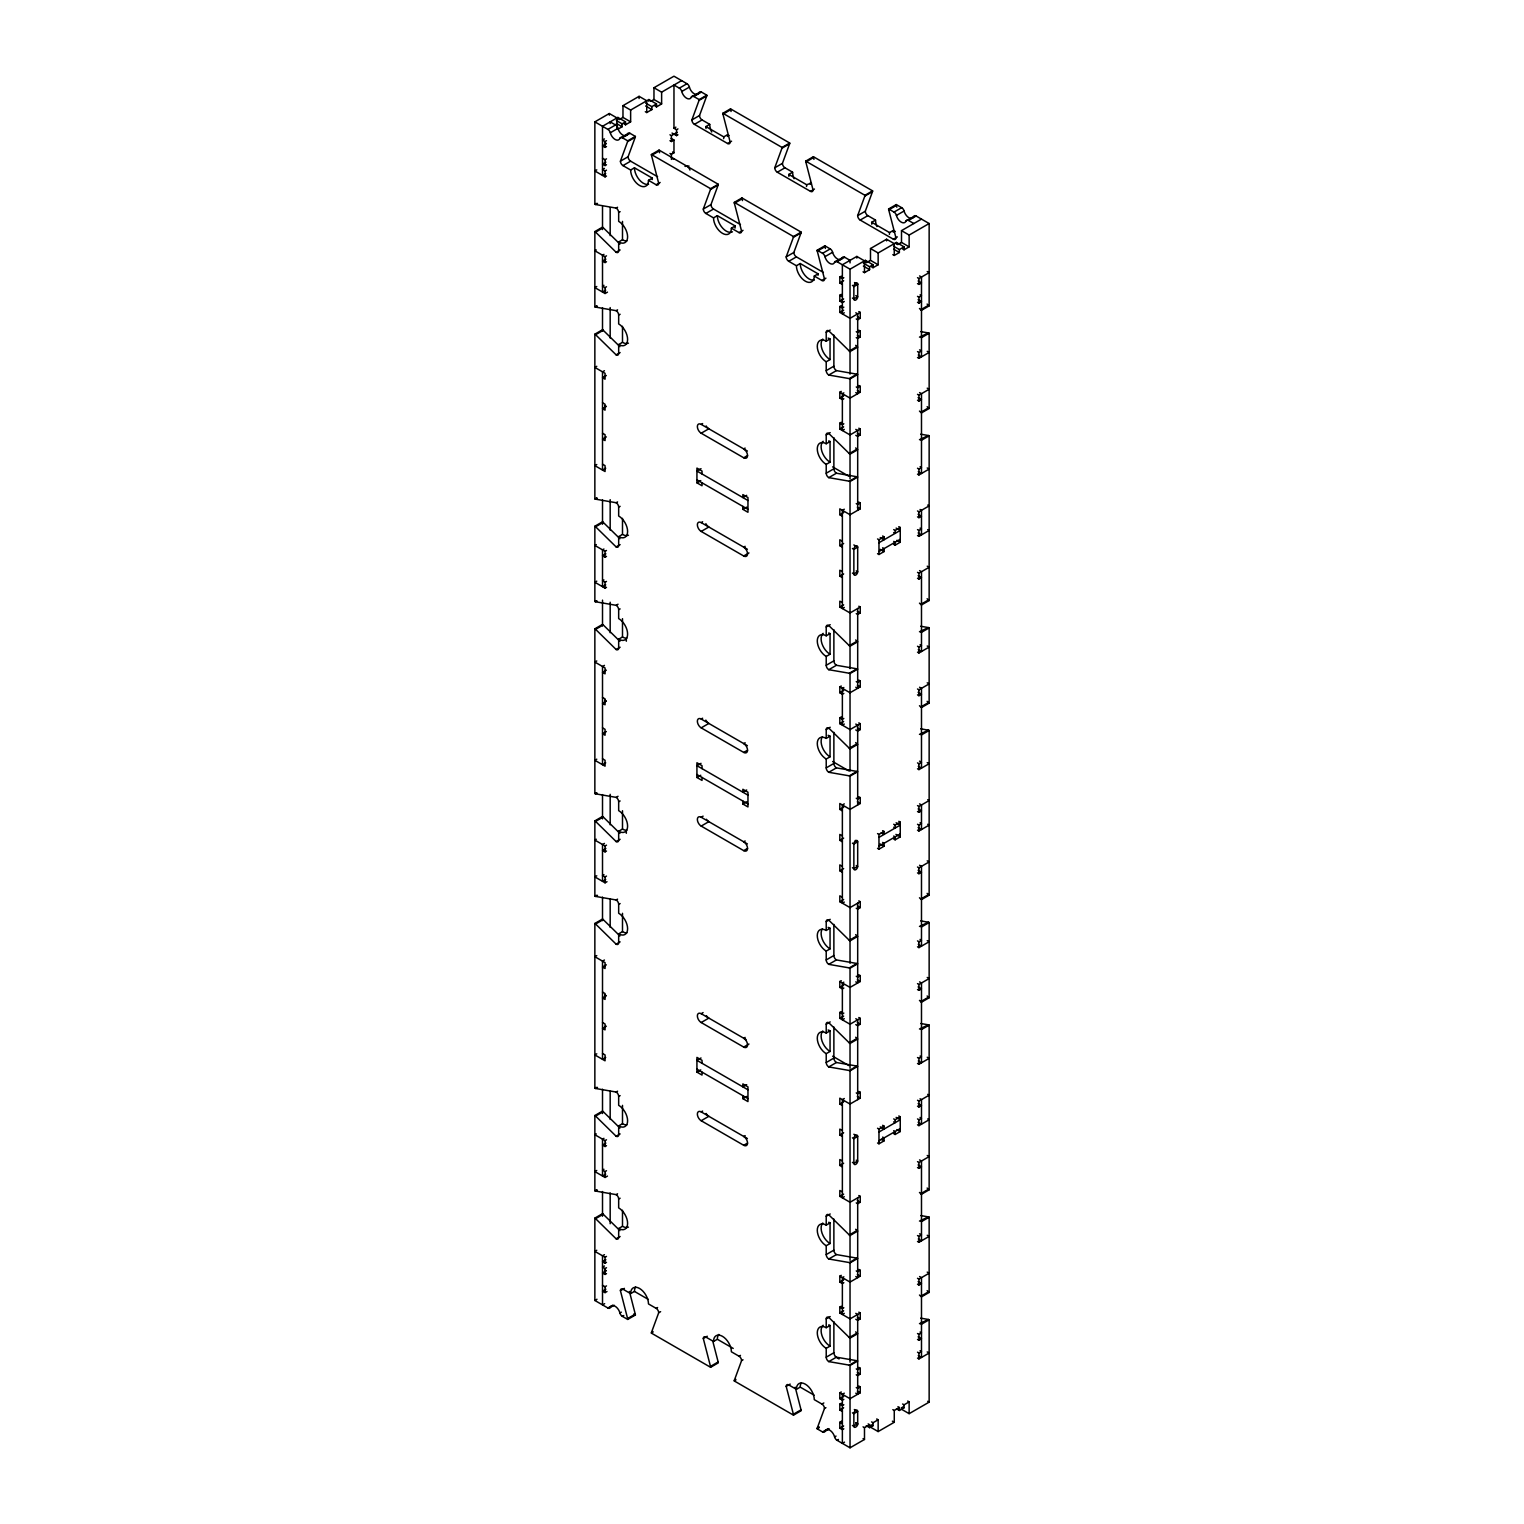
<?xml version="1.0" encoding="UTF-8"?>
<svg xmlns="http://www.w3.org/2000/svg" width="1524" height="1524" viewBox="0 0 1524 1524"><rect width="100%" height="100%" fill="white"/><g stroke="black" fill="none" stroke-linecap="round" stroke-linejoin="round"><path stroke-width="1.5" d="M630.631 170.021L634.46 167.811L652.31 178.118L648.481 180.327A12.63 7.296 60 0 1 639.566 185.49A12.63 7.296 60 0 1 630.631 170.021L622.973 165.602A3.6 2.076 60 0 1 620.42 161.182L627.602 141.618A3.6 2.076 60 0 0 627.717 140.837L635.375 136.417L629.983 133.312A3.6 2.076 60 0 0 627.583 133.883A7.22 4.172 60 0 1 622.764 135.045A7.22 4.172 60 0 1 617.963 128.34A3.6 2.076 60 0 0 615.544 124.968L610.172 121.863L610.172 123.596M620.42 161.182L628.078 156.762L635.26 137.198A3.6 2.076 60 0 0 635.375 136.417M691.877 119.939L699.059 100.374A3.6 2.076 60 0 0 699.154 99.593L706.812 95.174A3.6 2.076 60 0 1 706.717 95.955L699.516 115.519L691.877 119.939A3.6 2.076 60 0 0 694.43 124.358L727.596 143.504L731.577 141.199M713.518 217.875L717.347 215.665L735.216 225.971L731.387 228.181A12.63 7.296 60 0 1 722.452 233.343A12.63 7.296 60 0 1 713.518 217.875L705.86 213.455A3.6 2.076 60 0 1 703.307 209.036L710.489 189.471A3.6 2.076 60 0 0 710.603 188.69L718.261 184.271L659.054 150.095L651.396 154.515A3.6 2.076 60 0 0 651.51 155.41L658.692 183.28A3.6 2.076 60 0 1 656.139 184.747L648.481 180.327M703.307 209.036L710.965 204.616L718.147 185.052A3.6 2.076 60 0 0 718.261 184.271M814.464 189.052L810.482 191.357L777.316 172.212A3.6 2.076 60 0 1 774.764 167.792L781.945 148.228A3.6 2.076 60 0 0 782.06 147.447L789.699 143.027L730.51 108.852L722.852 113.271A3.6 2.076 60 0 0 722.967 114.167L730.148 142.037A3.6 2.076 60 0 1 727.596 143.504M774.764 167.792L782.422 163.373L789.603 143.808A3.6 2.076 60 0 0 789.699 143.027M796.404 265.728L800.233 263.519L818.102 273.844L814.273 276.054A12.63 7.296 60 0 1 805.339 281.197A12.63 7.296 60 0 1 796.404 265.728L788.746 261.309A3.6 2.076 60 0 1 786.193 256.889L793.394 237.325A3.6 2.076 60 0 0 793.49 236.544L801.148 232.124L741.94 197.949L734.301 202.368A3.6 2.076 60 0 0 734.397 203.283L741.578 231.134A3.6 2.076 60 0 1 739.026 232.6L731.387 228.181M786.193 256.889L793.852 252.47L801.033 232.905A3.6 2.076 60 0 0 801.148 232.124M897.35 236.906L893.369 239.211L860.203 220.066A3.6 2.076 60 0 1 857.65 215.646L864.832 196.082A3.6 2.076 60 0 0 864.946 195.301L872.604 190.881L813.397 156.705L805.739 161.125A3.6 2.076 60 0 0 805.853 162.02L813.035 189.89A3.6 2.076 60 0 1 810.482 191.357M857.65 215.646L865.308 211.226L872.49 191.662A3.6 2.076 60 0 0 872.604 190.881M712.756 1341.082L718.147 1361.98A3.6 2.076 60 0 1 718.261 1362.875L710.603 1367.295L651.396 1333.119A3.6 2.076 60 0 1 651.51 1332.338L658.692 1312.774L660.616 1311.669M795.204 1387.202L801.033 1409.833A3.6 2.076 60 0 1 801.148 1410.729L793.49 1415.148L734.301 1380.973A3.6 2.076 60 0 1 734.397 1380.192L741.578 1360.627L743.026 1359.808M866.242 1425.74L869.594 1427.664L869.594 1424.711L864.489 1427.664L864.489 1439.456L850.03 1447.8L837 1440.275A3.6 2.076 60 0 1 834.6 1436.922A7.22 4.172 60 0 0 829.78 1430.217A7.22 4.172 60 0 0 824.96 1431.36A3.6 2.076 60 0 1 822.56 1431.931L817.188 1428.826A3.6 2.076 60 0 1 817.283 1428.045L824.484 1408.481L825.913 1407.662M854.583 284.397L854.297 284.817A2.076 1.2 -60 0 0 853.859 286.264L853.859 298.914A2.705 1.562 -60 0 0 855.783 300.018A2.705 1.562 -60 0 0 857.688 296.704L857.688 284.055A2.076 1.2 -60 0 0 857.25 283.121L857.117 283.045A3.162 1.829 -60 0 0 854.754 284.207L854.735 284.188M617.563 207.245L616.134 208.083L595.598 204.521A3.6 2.076 60 0 1 594.855 204.216L594.855 121.863L609.314 113.519L616.972 117.939L616.972 128.816M622.973 105.651L630.631 110.071L630.631 121.844L622.973 117.424L622.973 105.651L639.089 96.336L646.748 100.755L646.748 112.547L645.319 111.709M681.628 80.62L661.626 92.164L661.626 103.937L653.967 99.517L653.967 87.744L673.97 76.2L687 83.725A3.6 2.076 60 0 1 689.4 87.078A7.22 4.172 60 0 0 694.22 93.783A7.22 4.172 60 0 0 699.04 92.64A3.6 2.076 60 0 1 701.44 92.069L706.717 95.117M624.078 123.958L625.526 124.797L625.526 121.844L617.868 117.424L602.513 126.282L602.513 175.393L605.714 173.565M630.631 110.071L648.881 99.517L656.52 103.937L656.52 106.89L655.091 106.07M619.144 119.634L622.973 117.424M650.786 101.365L653.967 99.517M594.855 121.863L607.905 129.407L615.544 124.968M677.951 128.892L676.523 129.73L673.97 128.264L673.97 85.039L679.342 88.144L687 83.725M616.344 120.529L622.078 123.844L625.526 121.844M645.624 103.061L651.853 106.642L656.52 103.937M607.905 129.407A3.6 2.076 60 0 1 610.305 132.759L617.963 128.34M679.342 88.144A3.6 2.076 60 0 1 681.761 91.497L689.4 87.078M617.925 129.178L622.078 126.778L622.078 123.844M625.526 124.797L630.631 121.844M646.748 112.547L651.853 109.595L651.853 106.642M656.52 106.89L661.626 103.937M604.437 138.932L602.513 140.037L605.066 141.522L606.495 140.684M606.342 143.732L602.513 145.942L605.066 147.409L606.495 146.571M610.305 132.759A7.22 4.172 60 0 0 615.125 139.465A7.22 4.172 60 0 0 619.925 138.303L627.583 133.883M681.761 91.497A7.22 4.172 60 0 0 686.562 98.203A7.22 4.172 60 0 0 691.382 97.06L699.04 92.64M619.925 138.303A3.6 2.076 60 0 1 622.325 137.731L629.983 133.312M691.382 97.06A3.6 2.076 60 0 1 693.782 96.488L701.44 92.069M627.602 141.618L635.26 137.198M699.059 100.374L706.717 95.955M602.513 158.21L605.066 159.677L606.495 158.858M605.866 162.173L602.513 164.097L605.066 165.583L606.495 164.744M596.779 169.869L594.855 170.974L605.066 176.879L606.495 176.041M604.437 168.402L602.513 169.507L605.066 170.974L606.495 170.155M673.97 128.264L675.875 127.159M669.969 134.798L671.417 135.617L677.151 132.302M622.973 165.602L630.631 161.182L657.587 176.746M694.43 124.358L702.069 119.939L709.727 124.358A12.63 7.296 60 0 0 711.727 131.997M672.046 133.045L676.523 135.617L677.951 134.798M669.969 140.684L671.417 141.522L673.97 140.037L673.97 152.8L671.417 154.286L669.969 153.448M651.51 155.41L659.168 150.99A3.6 2.076 60 0 1 659.054 150.095M722.967 114.167L730.606 109.747A3.6 2.076 60 0 1 730.51 108.852M706.05 128.53A12.63 7.296 60 0 1 705.898 126.568L709.727 124.358M594.855 204.216L596.303 203.397M672.998 159.258L673.97 158.706M595.598 204.521L597.503 203.416M723.614 138.665A12.63 7.296 60 0 0 723.767 136.874L727.596 134.664L729.024 135.484M656.139 184.747L660.14 182.461M689 166.002L685 166.383M619.925 244.069L603.237 227.705A3.6 2.076 60 0 0 602.513 227.152L594.855 231.572A3.6 2.076 60 0 1 595.598 232.124L616.134 252.279A3.6 2.076 60 0 0 618.668 250.812L618.668 241.973A12.63 7.296 60 0 0 627.602 236.811A12.63 7.296 60 0 0 618.668 221.342L618.668 212.503L620.116 211.665M595.598 232.124L603.237 227.705M596.303 249.955L594.855 250.774L605.066 256.68L606.495 255.842M618.668 241.973L622.497 239.763A12.63 7.296 60 0 0 626.878 240.963M710.489 189.471L718.147 185.052M781.945 148.228L789.603 143.808M603.942 254.375L602.513 255.194L602.513 292.037L605.714 290.189M616.134 252.279L620.116 249.974M605.866 259.156L602.513 261.099L605.066 262.566L606.495 261.747M705.86 213.455L713.518 209.036L740.473 224.6M777.316 172.212L784.974 167.792L792.613 172.212A12.63 7.296 60 0 0 794.08 178.689M734.397 203.283L742.055 198.863A3.6 2.076 60 0 1 741.94 197.949M805.853 162.02L813.511 157.601A3.6 2.076 60 0 1 813.397 156.705M788.937 176.384A12.63 7.296 60 0 1 788.784 174.422L792.613 172.212M596.779 286.512L594.855 287.617L605.066 293.503L607.466 292.132M603.942 285.312L602.513 286.131L605.066 287.617L606.495 286.779M594.855 231.572L594.855 306.819L596.779 305.714M806.501 186.519A12.63 7.296 60 0 0 806.653 184.728L811.435 183.07M594.855 306.819A3.6 2.076 60 0 0 595.598 307.105L597.027 306.286M739.026 232.6L743.026 230.315M595.598 307.105L616.134 310.667L617.563 309.848M619.925 346.672L603.237 330.289A3.6 2.076 60 0 0 602.513 329.755L594.855 334.175A3.6 2.076 60 0 1 595.598 334.708L616.134 354.863A3.6 2.076 60 0 0 618.668 353.397L618.668 344.557A12.63 7.296 60 0 0 627.602 339.395A12.63 7.296 60 0 0 618.668 323.926L618.668 315.087L620.116 314.268M595.598 334.708L603.237 330.289M793.394 237.325L801.033 232.905M864.832 196.082L872.49 191.662M618.668 344.557L622.497 342.348A12.63 7.296 60 0 0 628.459 343.148M616.134 354.863L620.116 352.558M596.779 366.312L594.855 367.417L605.066 373.304L605.066 379.19L602.513 377.723L606.342 375.514M788.746 261.309L796.404 256.889L823.36 272.453M860.203 220.066L867.861 215.646L875.519 220.066A12.63 7.296 60 0 0 876.967 226.543M604.437 370.732L602.513 371.837L602.513 470.059L605.714 468.211M814.273 276.054L821.931 280.473A3.6 2.076 60 0 0 824.484 278.987L817.283 251.136A3.6 2.076 60 0 1 817.188 250.222L824.846 245.802L830.218 248.907A3.6 2.076 60 0 1 832.618 252.26A7.22 4.172 60 0 0 837.438 258.966A7.22 4.172 60 0 0 842.239 257.823A3.6 2.076 60 0 1 844.658 257.251L850.03 260.356L850.03 262.928M893.369 239.211A3.6 2.076 60 0 0 895.922 237.744L888.74 209.874A3.6 2.076 60 0 1 888.625 208.978L896.283 204.559L901.675 207.664A3.6 2.076 60 0 1 904.075 211.017A7.22 4.172 60 0 0 908.876 217.722A7.22 4.172 60 0 0 913.695 216.579A3.6 2.076 60 0 1 916.095 215.989L929.145 223.533L929.145 305.886L921.487 310.305A3.6 2.076 60 0 1 920.763 309.753L919.467 308.496M817.283 251.136L824.941 246.717A3.6 2.076 60 0 1 824.846 245.802M888.74 209.874L896.398 205.454A3.6 2.076 60 0 1 896.283 204.559M871.823 224.238A12.63 7.296 60 0 1 871.69 222.275L875.519 220.066M817.188 250.222L822.56 253.327L830.218 248.907M888.625 208.978L894.017 212.084L901.675 207.664M822.56 253.327A3.6 2.076 60 0 1 824.96 256.68L832.618 252.26M894.017 212.084A3.6 2.076 60 0 1 896.417 215.436L904.075 211.017M824.96 256.68A7.22 4.172 60 0 0 829.78 263.385A7.22 4.172 60 0 0 834.6 262.242L842.239 257.823M896.417 215.436A7.22 4.172 60 0 0 901.236 222.142A7.22 4.172 60 0 0 906.037 220.999L913.695 216.579M834.6 262.242A3.6 2.076 60 0 1 837 261.671L844.658 257.251M906.037 220.999A3.6 2.076 60 0 1 908.456 220.409L916.095 215.989M889.387 234.372A12.63 7.296 60 0 0 889.54 232.581L893.369 230.372L895.293 231.477M863.06 271.805L864.489 272.625L864.489 260.852L856.831 256.432L842.372 264.776L842.372 313.887L844.296 312.782M870.49 248.545L878.148 252.965L878.148 264.757L870.49 260.337L870.49 248.545L886.606 239.23L894.264 243.65L894.264 255.441L892.835 254.622M929.145 223.533L909.142 235.058L909.142 246.85L901.503 242.43L901.503 230.638L921.487 219.113M821.931 280.473L825.913 278.168M606.342 406.451L602.513 408.661L605.066 410.147L605.066 404.241L602.513 402.774M837 261.671L850.03 269.196L865.384 260.337L873.042 264.757L873.042 267.691L871.595 266.871M878.148 252.965L896.398 242.43L904.056 246.85L904.056 249.803L902.608 248.964M842.372 284.417L839.819 282.95L839.819 277.044L841.267 276.225M866.337 262.719L870.49 260.337M897.674 244.64L901.503 242.43M843.82 277.692L842.372 278.53L839.819 277.044M839.819 282.95L843.648 280.74M863.384 263.157L869.594 266.738L873.042 264.757M893.636 246.24L899.37 249.555L904.056 246.85M864.489 272.625L869.594 269.691L869.594 266.738M873.042 267.691L878.148 264.757M894.264 255.441L899.37 252.489L899.37 249.555M904.056 249.803L909.142 246.85M853.859 286.626L857.688 284.417L854.507 282.569M844.296 301.485L842.372 302.59L839.819 301.123L839.819 295.218L841.267 294.399M839.819 301.123L843.648 298.914M606.342 436.893L602.513 439.103L605.066 440.588L605.066 434.683L602.513 433.216M856.259 318.954L857.688 319.773L860.241 318.306L860.241 312.401L850.03 318.306L839.819 312.401L839.819 306.514L841.267 305.695M843.82 307.162L842.372 307.981L839.819 306.514M839.819 312.401L843.648 310.191M596.779 464.534L594.855 465.639L605.066 471.526L605.066 465.639L602.513 464.153M828.77 375.037L836.428 370.618L856.964 374.18A3.6 2.076 60 0 1 857.688 374.485L850.03 378.905A3.6 2.076 60 0 0 849.306 378.6L828.77 375.037A3.6 2.076 60 0 1 826.218 370.618L826.218 361.779A12.63 7.296 60 0 1 817.283 346.31A12.63 7.296 60 0 1 826.218 341.166L826.218 332.327L830.199 330.022M917.505 277.692L918.934 278.53L929.145 272.625L927.221 271.52M917.505 283.597L918.934 284.417L921.487 282.95L918.134 281.007M826.218 341.166L830.047 338.957L830.047 359.569L826.218 361.779M856.259 337.604L857.688 338.442L860.241 336.956L860.241 331.07L857.688 332.537L856.259 331.718M917.505 296.361L918.934 297.18L921.487 295.713L920.058 294.894M745.141 448.094L743.712 448.932A5.41 3.124 60 0 1 747.541 455.562L743.712 457.772L701.192 433.216A5.41 3.124 60 0 1 697.363 426.587A5.41 3.124 60 0 1 701.192 424.377L702.621 423.558M917.505 302.247L918.934 303.085L921.487 301.6L918.134 299.676M701.192 433.216L708.831 428.796A5.41 3.124 60 0 1 706.126 425.939M849.306 350.996L856.964 346.577A3.6 2.076 60 0 0 857.688 347.129L850.03 351.549A3.6 2.076 60 0 1 849.306 350.996L828.77 330.841A3.6 2.076 60 0 0 826.218 332.327M920.763 309.753L928.402 305.333A3.6 2.076 60 0 0 929.145 305.886M594.855 334.175L594.855 498.881L596.779 497.777M594.855 498.881A3.6 2.076 60 0 0 595.598 499.167L597.027 498.348M826.218 370.618L833.876 366.198L833.876 335.09M595.598 499.167L616.134 502.729L617.563 501.91M619.925 538.734L603.237 522.351A3.6 2.076 60 0 0 602.513 521.818L594.855 526.237A3.6 2.076 60 0 1 595.598 526.771L616.134 546.926A3.6 2.076 60 0 0 618.668 545.459L618.668 536.619A12.63 7.296 60 0 0 627.602 531.457A12.63 7.296 60 0 0 618.668 515.988L618.668 507.149L620.116 506.33M849.306 378.6L856.964 374.18M919.467 337.128L928.402 332.937A3.6 2.076 60 0 1 929.145 333.223L929.145 408.47L921.487 412.89A3.6 2.076 60 0 1 920.763 412.337L919.467 411.08M929.145 333.223L921.487 337.642A3.6 2.076 60 0 0 920.763 337.356M595.598 526.771L603.237 522.351M701.021 468.668L696.925 471.03L747.96 500.501M843.82 398.755L842.372 399.574L839.819 398.107L839.819 392.22L841.267 391.382M843.82 392.849L842.372 393.687L842.372 430.511L844.296 429.406M839.819 398.107L843.648 395.897M839.819 392.22L850.03 398.107L860.241 392.22L860.241 386.315L857.688 387.782L856.259 386.963M917.505 351.606L918.934 352.425L921.487 350.958L919.563 349.853M702.031 473.983L702.031 471.03L696.925 468.078L696.925 482.822L700.754 480.612M596.303 544.601L594.855 545.44L605.066 551.326L606.495 550.488M917.505 357.492L918.934 358.33L929.145 352.425L927.221 351.32M618.668 536.619L622.497 534.41A12.63 7.296 60 0 0 628.459 535.21M603.942 549.021L602.513 549.859L602.513 586.683L605.714 584.835M616.134 546.926L620.116 544.62M605.866 553.803L602.513 555.746L605.066 557.212L606.495 556.393M855.783 435.312L857.688 436.416L860.241 434.931L860.241 429.044L850.03 434.931L839.819 429.044L839.819 423.158L841.267 422.319M843.82 423.786L842.372 424.625L839.819 423.158M828.77 477.641L836.428 473.221L856.964 476.764A3.6 2.076 60 0 1 857.688 477.069L850.03 481.489A3.6 2.076 60 0 0 849.306 481.203L828.77 477.641A3.6 2.076 60 0 1 826.218 473.221L826.218 464.382A12.63 7.296 60 0 1 817.283 448.913A12.63 7.296 60 0 1 826.218 443.751L826.218 434.912L830.199 432.606M839.819 429.044L843.648 426.834M826.218 443.751L830.047 441.541L830.047 462.172L826.218 464.382M596.779 581.158L594.855 582.263L605.066 588.15L606.495 587.331M917.505 394.335L918.934 395.154L929.145 389.268L927.221 388.163M746.684 495.338L742.855 497.548L742.855 494.595L747.96 497.548L747.96 512.274L742.855 509.34L742.855 506.387M748.97 552.945L743.712 555.993L701.192 531.438A5.41 3.124 60 0 1 697.363 524.808A5.41 3.124 60 0 1 701.192 522.599L702.621 521.76M603.942 579.958L602.513 580.796L605.066 582.263L606.495 581.425M917.505 400.221L918.934 401.06L921.487 399.574L918.134 397.65M701.192 531.438L708.831 527.018A5.41 3.124 60 0 1 705.86 523.665M742.855 509.34L746.684 507.13M849.306 453.6L856.964 449.18A3.6 2.076 60 0 0 857.688 449.713L850.03 454.133A3.6 2.076 60 0 1 849.306 453.6L828.77 433.445A3.6 2.076 60 0 0 826.218 434.912M920.763 412.337L928.402 407.918A3.6 2.076 60 0 0 929.145 408.47M594.855 526.237L594.855 601.466L596.303 600.647M594.855 601.466A3.6 2.076 60 0 0 595.598 601.77L597.027 600.932M826.218 473.221L833.876 468.801L833.876 437.674M595.598 601.77L616.134 605.314L618.039 604.209M619.925 641.318L603.237 624.935A3.6 2.076 60 0 0 602.513 624.402L594.855 628.821A3.6 2.076 60 0 1 595.598 629.355L616.134 649.51A3.6 2.076 60 0 0 618.668 648.043L618.668 639.204A12.63 7.296 60 0 0 627.602 634.041A12.63 7.296 60 0 0 618.668 618.573L618.668 609.733L620.116 608.914M849.306 481.203L856.964 476.764M919.467 439.712L928.402 435.521A3.6 2.076 60 0 1 929.145 435.826L929.145 600.532L921.487 604.952A3.6 2.076 60 0 1 920.763 604.399L919.467 603.142M929.145 435.826L921.487 440.245A3.6 2.076 60 0 0 920.763 439.941M595.598 629.355L603.237 624.935M745.141 546.316L743.712 547.154A5.41 3.124 60 0 1 747.541 553.784A5.41 3.124 60 0 1 743.712 555.993M618.668 639.204L622.497 636.994A12.63 7.296 60 0 0 626.878 638.194M844.296 509.207L842.372 510.311L842.372 608.533L844.296 607.428M858.812 502.12L860.241 502.958L860.241 508.845L850.03 514.731L839.819 508.845L839.819 514.731L843.648 512.521M860.241 502.958L857.688 504.425L856.259 503.587M917.505 468.23L918.934 469.068L921.487 467.601L920.058 466.763M596.779 660.959L594.855 662.064L605.066 667.95L605.066 673.856L602.513 672.37L606.342 670.16M616.134 649.51L620.116 647.224M917.505 474.135L918.934 474.955L929.145 469.068L927.221 467.963M604.437 665.378L602.513 666.483L602.513 764.705L605.714 762.857M842.372 541.249L839.819 539.782L839.819 545.668L843.648 543.458M917.505 510.959L918.934 511.797L929.145 505.892L927.697 505.073M877.538 538.944L878.967 539.763L884.072 536.829L884.072 539.763L880.243 537.553M893.693 529.609L895.14 530.447L900.246 527.495L900.246 542.22L895.14 545.173L893.693 544.354M917.505 516.865L918.934 517.684L921.487 516.217L918.134 514.274M878.948 542.734L900.227 530.447L896.131 528.104M606.342 701.097L602.513 703.307L605.066 704.793L605.066 698.887L602.513 697.421M878.948 551.574L900.227 539.286M842.372 571.71L839.819 570.224L839.819 576.129L843.648 573.919M917.505 529.628L918.934 530.447L921.487 528.98L920.058 528.142M877.538 553.669L878.967 554.507L884.072 551.555L884.072 548.602L882.644 547.783M917.505 535.515L918.934 536.353L929.145 530.447L927.697 529.628M606.342 731.558L602.513 733.768L605.066 735.235L605.066 729.348L602.513 727.862M842.372 602.647L839.819 601.161L839.819 607.066L843.648 604.857M596.779 759.181L594.855 760.286L605.066 766.172L605.066 760.286L602.513 758.8M856.259 613.601L857.688 614.42L860.241 612.953L860.241 607.066L850.03 612.953L839.819 607.066M917.505 572.357L918.934 573.176L929.145 567.29L927.221 566.185M828.77 669.703L836.428 665.283L856.964 668.826A3.6 2.076 60 0 1 857.688 669.131L850.03 673.551A3.6 2.076 60 0 0 849.306 673.246L828.77 669.703A3.6 2.076 60 0 1 826.218 665.283L826.218 656.444A12.63 7.296 60 0 1 817.283 640.975A12.63 7.296 60 0 1 826.218 635.813L826.218 626.974L830.199 624.669M917.505 578.244L918.934 579.063L921.487 577.596L918.134 575.672M826.218 635.813L830.047 633.603L830.047 654.234L826.218 656.444M745.141 742.76L743.712 743.579A5.41 3.124 60 0 1 747.541 750.208L743.712 752.418L701.192 727.862A5.41 3.124 60 0 1 697.363 721.233A5.41 3.124 60 0 1 701.192 719.023L702.621 718.204M701.192 727.862L708.831 723.443A5.41 3.124 60 0 1 705.86 720.109M849.306 645.662L856.964 641.242A3.6 2.076 60 0 0 857.688 641.775L850.03 646.195A3.6 2.076 60 0 1 849.306 645.662L828.77 625.507A3.6 2.076 60 0 0 826.218 626.974M920.763 604.399L928.402 599.98A3.6 2.076 60 0 0 929.145 600.532M594.855 628.821L594.855 793.528L596.303 792.69M594.855 793.528A3.6 2.076 60 0 0 595.598 793.833L597.027 792.994M826.218 665.283L833.876 660.864L833.876 629.736M595.598 793.833L616.134 797.376L618.039 796.271M619.925 833.38L603.237 816.997A3.6 2.076 60 0 0 602.513 816.464L594.855 820.884A3.6 2.076 60 0 1 595.598 821.417L616.134 841.572A3.6 2.076 60 0 0 618.668 840.105L618.668 831.266A12.63 7.296 60 0 0 627.602 826.103A12.63 7.296 60 0 0 618.668 810.635L618.668 801.795L620.116 800.976M849.306 673.246L856.964 668.826M919.467 631.774L928.402 627.583A3.6 2.076 60 0 1 929.145 627.888L929.145 703.116L921.487 707.536A3.6 2.076 60 0 1 920.763 707.003L919.467 705.726M929.145 627.888L921.487 632.308A3.6 2.076 60 0 0 920.763 632.003M595.598 821.417L603.237 816.997M701.021 763.333L696.925 765.677L747.96 795.147M843.82 693.401L842.372 694.22L839.819 692.753L839.819 686.867L841.267 686.029M843.82 687.514L842.372 688.334L842.372 725.176L844.296 724.071M839.819 692.753L843.648 690.543M839.819 686.867L850.03 692.753L860.241 686.867L860.241 680.961L857.688 682.447L856.259 681.609M917.505 646.252L918.934 647.09L921.487 645.604L920.058 644.785M702.031 768.629L702.031 765.677L696.925 762.743L696.925 777.469L700.754 775.259M596.303 839.248L594.855 840.086L605.066 845.972L606.495 845.153M917.505 652.158L918.934 652.977L929.145 647.09L927.221 645.986M618.668 831.266L622.497 829.056A12.63 7.296 60 0 0 626.878 830.256M604.437 843.401L602.513 844.506L602.513 881.329L605.714 879.5M616.134 841.572L620.116 839.286M605.866 848.468L602.513 850.392L605.066 851.878L606.495 851.04M855.783 729.958L857.688 731.063L860.241 729.596L860.241 723.69L850.03 729.596L839.819 723.69L839.819 717.804L841.267 716.966M843.82 718.452L842.372 719.271L839.819 717.804M828.77 772.287L836.428 767.867L856.964 771.43A3.6 2.076 60 0 1 857.688 771.716L850.03 776.135A3.6 2.076 60 0 0 849.306 775.849L828.77 772.287A3.6 2.076 60 0 1 826.218 767.867L826.218 759.028A12.63 7.296 60 0 1 817.283 743.56A12.63 7.296 60 0 1 826.218 738.397L826.218 729.558L830.199 727.253M839.819 723.69L843.648 721.481M826.218 738.397L830.047 736.187L830.047 756.818L826.218 759.028M596.779 875.805L594.855 876.91L605.066 882.815L606.99 881.71M917.505 688.981L918.934 689.801L929.145 683.914L927.221 682.809M746.684 789.984L742.855 792.194L742.855 789.261L747.96 792.194L747.96 806.939L742.855 803.986L742.855 801.033M745.141 840.981L743.712 841.8A5.41 3.124 60 0 1 747.541 848.43L743.712 850.64L701.192 826.084A5.41 3.124 60 0 1 697.363 819.455A5.41 3.124 60 0 1 701.192 817.245L703.097 816.14M603.942 874.605L602.513 875.443L605.066 876.91L606.495 876.09M917.505 694.868L918.934 695.706L921.487 694.22L918.134 692.296M701.192 826.084L708.831 821.665A5.41 3.124 60 0 1 706.431 819.283M742.855 803.986L746.684 801.776M849.306 748.246L856.964 743.826A3.6 2.076 60 0 0 857.688 744.379L850.03 748.798A3.6 2.076 60 0 1 849.306 748.246L828.77 728.091A3.6 2.076 60 0 0 826.218 729.558M920.763 707.003L928.402 702.583A3.6 2.076 60 0 0 929.145 703.116M594.855 820.884L594.855 896.112L596.303 895.293M594.855 896.112A3.6 2.076 60 0 0 595.598 896.417L597.503 895.312M826.218 767.867L833.876 763.448L833.876 732.32M595.598 896.417L616.134 899.979L617.563 899.141M619.925 935.965L603.237 919.601A3.6 2.076 60 0 0 602.513 919.048L594.855 923.468A3.6 2.076 60 0 1 595.598 924.02L616.134 944.175A3.6 2.076 60 0 0 618.668 942.689L618.668 933.85A12.63 7.296 60 0 0 627.602 928.707A12.63 7.296 60 0 0 618.668 913.238L618.668 904.399L620.116 903.561M849.306 775.849L856.964 771.43M919.467 734.378L928.402 730.167A3.6 2.076 60 0 1 929.145 730.472L929.145 895.179L921.487 899.598A3.6 2.076 60 0 1 920.763 899.065L919.467 897.788M929.145 730.472L921.487 734.892A3.6 2.076 60 0 0 920.763 734.587M595.598 924.02L603.237 919.601M618.668 933.85L622.497 931.64A12.63 7.296 60 0 0 626.878 932.859M844.296 803.872L842.372 804.977L842.372 903.18L844.296 902.075M858.812 796.766L860.241 797.604L860.241 803.491L850.03 809.396L839.819 803.491L839.819 809.396L843.648 807.187M860.241 797.604L857.688 799.071L856.259 798.252M917.505 762.895L918.934 763.714L921.487 762.248L919.563 761.143M616.134 944.175L620.116 941.87M596.779 955.605L594.855 956.71L605.066 962.616L605.066 968.502L602.513 967.035L606.342 964.825M917.505 768.782L918.934 769.62L929.145 763.714L927.221 762.61M604.437 960.025L602.513 961.13L602.513 1059.351L605.714 1057.504M842.372 835.914L839.819 834.428L839.819 840.334L843.648 838.124M917.505 805.605L918.934 806.444L929.145 800.557L927.697 799.719M877.538 833.59L878.967 834.428L884.072 831.475L884.072 834.428L881.215 832.771M893.693 824.255L895.14 825.094L900.246 822.141L900.246 836.886L895.14 839.819L893.693 839M917.505 811.511L918.934 812.33L921.487 810.863L918.134 808.92M878.948 837.381L900.227 825.113L896.131 822.75M606.342 995.763L602.513 997.972L605.066 999.439L605.066 993.553L602.513 992.067M878.948 846.22L900.227 833.952M842.372 866.356L839.819 864.889L839.819 870.776L843.648 868.566M917.505 824.274L918.934 825.113L921.487 823.627L920.058 822.808M877.538 848.335L878.967 849.154L884.072 846.201L884.072 843.267L882.644 842.429M917.505 830.161L918.934 830.999L929.145 825.113L927.697 824.274M606.342 1026.204L602.513 1028.414L605.066 1029.881L605.066 1023.995L602.513 1022.528M842.372 897.293L839.819 895.826L839.819 901.713L843.648 899.503M596.779 1053.827L594.855 1054.932L605.066 1060.818L605.066 1054.932L602.513 1053.465M856.259 908.247L857.688 909.085L860.241 907.599L860.241 901.713L850.03 907.599L839.819 901.713M917.505 867.004L918.934 867.823L929.145 861.936L927.221 860.831M828.77 964.349L836.428 959.929L856.964 963.492A3.6 2.076 60 0 1 857.688 963.778L850.03 968.197A3.6 2.076 60 0 0 849.306 967.911L828.77 964.349A3.6 2.076 60 0 1 826.218 959.929L826.218 951.09A12.63 7.296 60 0 1 817.283 935.622A12.63 7.296 60 0 1 826.218 930.459L826.218 921.62L830.199 919.315M917.505 872.89L918.934 873.728L921.487 872.242L918.134 870.318M826.218 930.459L830.047 928.249L830.047 948.881L826.218 951.09M748.97 1044.035L743.712 1047.083L701.192 1022.528A5.41 3.124 60 0 1 697.363 1015.898A5.41 3.124 60 0 1 701.192 1013.689L703.097 1012.584M701.192 1022.528L708.831 1018.108A5.41 3.124 60 0 1 706.431 1015.727M849.306 940.308L856.964 935.888A3.6 2.076 60 0 0 857.688 936.422L850.03 940.841A3.6 2.076 60 0 1 849.306 940.308L828.77 920.153A3.6 2.076 60 0 0 826.218 921.62M920.763 899.065L928.402 894.645A3.6 2.076 60 0 0 929.145 895.179M594.855 923.468L594.855 1088.174L596.303 1087.355M594.855 1088.174A3.6 2.076 60 0 0 595.598 1088.479L597.503 1087.374M826.218 959.929L833.876 955.51L833.876 924.382M595.598 1088.479L616.134 1092.041L617.563 1091.203M619.925 1128.027L603.237 1111.663A3.6 2.076 60 0 0 602.513 1111.11L594.855 1115.53A3.6 2.076 60 0 1 595.598 1116.082L616.134 1136.237A3.6 2.076 60 0 0 618.668 1134.751L618.668 1125.912A12.63 7.296 60 0 0 627.602 1120.769A12.63 7.296 60 0 0 618.668 1105.3L618.668 1096.461L620.116 1095.623M849.306 967.911L856.964 963.492M919.467 926.44L928.402 922.23A3.6 2.076 60 0 1 929.145 922.534L929.145 997.763L921.487 1002.182A3.6 2.076 60 0 1 920.763 1001.649L919.467 1000.392M929.145 922.534L921.487 926.954A3.6 2.076 60 0 0 920.763 926.649M595.598 1116.082L603.237 1111.663M701.021 1057.98L696.925 1060.342L747.96 1089.793M843.82 988.047L842.372 988.886L839.819 987.4L839.819 981.513L841.267 980.694M745.141 1037.406L743.712 1038.244A5.41 3.124 60 0 1 747.541 1044.873A5.41 3.124 60 0 1 743.712 1047.083M843.82 982.161L842.372 982.98L842.372 1019.823L844.296 1018.718M839.819 987.4L843.648 985.19M839.819 981.513L850.03 987.4L860.241 981.513L860.241 975.627L857.688 977.094L856.259 976.274M917.505 940.899L918.934 941.737L921.487 940.27L920.058 939.432M702.031 1063.276L702.031 1060.342L696.925 1057.389L696.925 1072.115L700.754 1069.905M596.303 1133.913L594.855 1134.732L605.066 1140.619L606.495 1139.8M917.505 946.804L918.934 947.623L929.145 941.737L927.221 940.632M618.668 1125.912L622.497 1123.702A12.63 7.296 60 0 0 626.878 1124.922M603.942 1138.333L602.513 1139.152L602.513 1175.995L605.714 1174.147M616.134 1136.237L620.116 1133.932M605.866 1143.114L602.513 1145.038L605.066 1146.524L606.495 1145.686M855.783 1024.604L857.688 1025.709L860.241 1024.242L860.241 1018.337L850.03 1024.242L839.819 1018.337L839.819 1012.45L841.267 1011.631M843.82 1013.098L842.372 1013.917L839.819 1012.45M828.77 1066.933L836.428 1062.514L856.964 1066.076A3.6 2.076 60 0 1 857.688 1066.381L850.03 1070.801A3.6 2.076 60 0 0 849.306 1070.496L828.77 1066.933A3.6 2.076 60 0 1 826.218 1062.514L826.218 1053.675A12.63 7.296 60 0 1 817.283 1038.206A12.63 7.296 60 0 1 826.218 1033.062L826.218 1024.223L830.199 1021.918M839.819 1018.337L843.648 1016.127M826.218 1033.062L830.047 1030.853L830.047 1051.465L826.218 1053.675M596.779 1170.47L594.855 1171.575L605.066 1177.461L607.466 1176.071M917.505 983.628L918.934 984.466L929.145 978.56L927.221 977.456M746.684 1084.65L742.855 1086.86L742.855 1083.907L747.96 1086.86L747.96 1101.585L742.855 1098.633L742.855 1095.699M745.141 1135.628L743.712 1136.447A5.41 3.124 60 0 1 747.541 1143.076L743.712 1145.286L701.192 1120.731A5.41 3.124 60 0 1 697.363 1114.101A5.41 3.124 60 0 1 701.192 1111.891L702.621 1111.072M603.942 1169.27L602.513 1170.089L605.066 1171.575L606.495 1170.737M917.505 989.533L918.934 990.352L921.487 988.886L918.134 986.942M701.192 1120.731L708.831 1116.311A5.41 3.124 60 0 1 706.126 1113.453M742.855 1098.633L746.684 1096.423M849.306 1042.892L856.964 1038.473A3.6 2.076 60 0 0 857.688 1039.025L850.03 1043.445A3.6 2.076 60 0 1 849.306 1042.892L828.77 1022.737A3.6 2.076 60 0 0 826.218 1024.223M920.763 1001.649L928.402 997.229A3.6 2.076 60 0 0 929.145 997.763M594.855 1115.53L594.855 1190.777L596.779 1189.673M594.855 1190.777A3.6 2.076 60 0 0 595.598 1191.063L597.027 1190.244M826.218 1062.514L833.876 1058.094L833.876 1026.986M595.598 1191.063L616.134 1194.626L617.563 1193.787M619.925 1230.63L603.237 1214.247A3.6 2.076 60 0 0 602.513 1213.695L594.855 1218.114A3.6 2.076 60 0 1 595.598 1218.667L616.134 1238.822A3.6 2.076 60 0 0 618.668 1237.355L618.668 1228.515A12.63 7.296 60 0 0 627.602 1223.353A12.63 7.296 60 0 0 618.668 1207.884L618.668 1199.045L620.116 1198.207M849.306 1070.496L856.964 1066.076M919.467 1029.024L928.402 1024.833A3.6 2.076 60 0 1 929.145 1025.119L929.145 1189.825L921.487 1194.245A3.6 2.076 60 0 1 920.763 1193.711L919.467 1192.454M929.145 1025.119L921.487 1029.538A3.6 2.076 60 0 0 920.763 1029.252M595.598 1218.667L603.237 1214.247M618.668 1228.515L622.497 1226.306A12.63 7.296 60 0 0 628.459 1227.106M844.296 1098.518L842.372 1099.623L842.372 1197.845L844.296 1196.74M858.812 1091.432L860.241 1092.251L860.241 1098.156L850.03 1104.043L839.819 1098.156L839.819 1104.043L843.648 1101.833M860.241 1092.251L857.688 1093.718L856.259 1092.899M917.505 1057.542L918.934 1058.361L921.487 1056.894L920.058 1056.075M616.134 1238.822L620.116 1236.516M596.779 1250.271L594.855 1251.375L605.066 1257.262L606.495 1256.424M917.505 1063.428L918.934 1064.266L929.145 1058.361L927.221 1057.256M604.437 1254.69L602.513 1255.795L602.513 1304.887L604.647 1303.668M605.866 1259.738L602.513 1261.681L605.066 1263.148L606.495 1262.329M604.437 1265.987L602.513 1267.092L605.066 1268.559L606.495 1267.72M842.372 1130.56L839.819 1129.094L839.819 1134.98L843.648 1132.77M606.342 1270.768L602.513 1272.978L605.066 1274.445L606.495 1273.626M917.505 1100.271L918.934 1101.09L929.145 1095.204L927.697 1094.365M602.513 1285.246L605.066 1286.732L606.495 1285.894M877.538 1128.255L878.967 1129.074L884.072 1126.122L884.072 1129.074L880.243 1126.865M893.693 1118.921L895.14 1119.74L900.246 1116.806L900.246 1131.532L895.14 1134.485L893.693 1133.646M917.505 1106.157L918.934 1106.995L921.487 1105.51L918.134 1103.586M605.866 1289.209L602.513 1291.152L605.066 1292.619L606.99 1291.514M878.948 1132.027L900.227 1119.759L896.131 1117.397M594.855 1218.114L594.855 1300.467L596.989 1299.248M878.948 1140.866L900.227 1128.598M629.431 1291.476L635.26 1314.126A3.6 2.076 60 0 1 635.375 1315.021L627.717 1319.441A3.6 2.076 60 0 0 627.602 1318.546L620.42 1290.676L624.402 1288.371M842.372 1161.002L839.819 1159.535L839.819 1165.422L843.648 1163.212M917.505 1118.921L918.934 1119.759L921.487 1118.273L920.058 1117.454M877.538 1142.981L878.967 1143.8L884.072 1140.866L884.072 1137.914L882.644 1137.094M917.505 1124.826L918.934 1125.645L929.145 1119.759L927.697 1118.921M620.42 1290.676A3.6 2.076 60 0 1 622.973 1289.209L630.631 1293.628L634.46 1291.419A12.63 7.296 60 0 1 635.603 1287.037M594.855 1300.467L607.905 1308.011L609.81 1306.906M610.286 1306.62L612.686 1305.249M607.905 1308.011A3.6 2.076 60 0 0 610.305 1307.421L614.134 1305.211M610.305 1307.421A7.22 4.172 60 0 1 615.125 1306.278A7.22 4.172 60 0 1 619.925 1312.983L621.354 1312.164M619.925 1312.983A3.6 2.076 60 0 0 622.325 1316.336L623.773 1315.517M627.602 1318.546L635.26 1314.126M842.372 1191.939L839.819 1190.473L839.819 1196.359L843.648 1194.149M630.631 1293.628A12.63 7.296 60 0 1 639.566 1288.466A12.63 7.296 60 0 1 648.481 1303.934L656.139 1308.354L657.587 1307.535M828.77 1258.995L836.428 1254.576L856.964 1258.138A3.6 2.076 60 0 1 857.688 1258.443L850.03 1262.863A3.6 2.076 60 0 0 849.306 1262.558L828.77 1258.995A3.6 2.076 60 0 1 826.218 1254.576L826.218 1245.737A12.63 7.296 60 0 1 817.283 1230.268A12.63 7.296 60 0 1 826.218 1225.125L826.218 1216.285L830.199 1213.98M856.259 1202.893L857.688 1203.731L860.241 1202.265L860.241 1196.359L850.03 1202.265L839.819 1196.359M917.505 1161.65L918.934 1162.488L929.145 1156.583L927.221 1155.478M917.505 1167.536L918.934 1168.375L921.487 1166.908L918.134 1164.965M826.218 1225.125L830.047 1222.915L830.047 1243.527L826.218 1245.737M651.51 1332.338L652.939 1331.519M651.396 1333.119L652.843 1332.3M849.306 1234.954L856.964 1230.535A3.6 2.076 60 0 0 857.688 1231.087L850.03 1235.507A3.6 2.076 60 0 1 849.306 1234.954L828.77 1214.799A3.6 2.076 60 0 0 826.218 1216.285M920.763 1193.711L928.402 1189.292A3.6 2.076 60 0 0 929.145 1189.825M826.218 1254.576L833.876 1250.156L833.876 1219.048M710.603 1367.295A3.6 2.076 60 0 0 710.489 1366.399L703.307 1338.529L707.288 1336.224M849.306 1262.558L856.964 1258.138M919.467 1221.086L928.402 1216.895A3.6 2.076 60 0 1 929.145 1217.181L929.145 1292.428L921.487 1296.848A3.6 2.076 60 0 1 920.763 1296.295L919.467 1295.038M703.307 1338.529A3.6 2.076 60 0 1 705.86 1337.062L713.518 1341.482L717.347 1339.272A12.63 7.296 60 0 1 718.833 1334.433M929.145 1217.181L921.487 1221.6A3.6 2.076 60 0 0 920.763 1221.315M843.82 1282.694L842.372 1283.532L839.819 1282.065L839.819 1276.159L841.267 1275.34M843.82 1276.807L842.372 1277.645L842.372 1314.469L844.296 1313.364M839.819 1282.065L843.648 1279.855M839.819 1276.159L850.03 1282.065L860.241 1276.159L860.241 1270.273L857.688 1271.74L856.259 1270.921M917.505 1235.564L918.934 1236.383L921.487 1234.916L919.563 1233.811M917.505 1241.45L918.934 1242.289L929.145 1236.383L927.221 1235.278M710.489 1366.399L718.147 1361.98M713.518 1341.482A12.63 7.296 60 0 1 722.452 1336.319A12.63 7.296 60 0 1 731.387 1351.788L739.026 1356.208L740.473 1355.388M855.783 1319.251L857.688 1320.356L860.241 1318.889L860.241 1313.002L850.03 1318.889L839.819 1313.002L839.819 1307.097L841.267 1306.278M843.82 1307.744L842.372 1308.583L839.819 1307.097M828.77 1361.599L836.428 1357.179L856.964 1360.722A3.6 2.076 60 0 1 857.688 1361.027L850.03 1365.447A3.6 2.076 60 0 0 849.306 1365.142L828.77 1361.599A3.6 2.076 60 0 1 826.218 1357.179L826.218 1348.34A12.63 7.296 60 0 1 817.283 1332.871A12.63 7.296 60 0 1 826.218 1327.709L826.218 1318.87L830.199 1316.565M839.819 1313.002L843.648 1310.792M734.397 1380.192L735.825 1379.372M826.218 1327.709L830.047 1325.499L830.047 1346.13L826.218 1348.34M734.301 1380.973L735.73 1380.153M917.505 1278.293L918.934 1279.112L929.145 1273.226L927.221 1272.121M917.505 1284.18L918.934 1284.999L921.487 1283.532L918.134 1281.608M849.306 1337.558L856.964 1333.138A3.6 2.076 60 0 0 857.688 1333.671L850.03 1338.091A3.6 2.076 60 0 1 849.306 1337.558L828.77 1317.403A3.6 2.076 60 0 0 826.218 1318.87M920.763 1296.295L928.402 1291.876A3.6 2.076 60 0 0 929.145 1292.428M826.218 1357.179L833.876 1352.76L833.876 1321.632M793.49 1415.148A3.6 2.076 60 0 0 793.394 1414.253L786.193 1386.383L790.194 1384.097M786.193 1386.383A3.6 2.076 60 0 1 788.746 1384.916L796.404 1389.336L800.233 1387.126A12.63 7.296 60 0 1 801.072 1383.24M849.306 1365.142L856.964 1360.722M919.467 1323.67L928.402 1319.479A3.6 2.076 60 0 1 929.145 1319.784L929.145 1402.137L909.142 1413.662L901.503 1409.243L901.503 1407.585M929.145 1319.784L921.487 1324.204A3.6 2.076 60 0 0 920.763 1323.899M856.259 1374.781L857.688 1375.62L860.241 1374.134L860.241 1368.247L857.688 1369.714L856.259 1368.895M917.505 1333.538L918.934 1334.357L921.487 1332.89L920.058 1332.052M917.505 1339.425L918.934 1340.244L921.487 1338.777L918.134 1336.853M793.394 1414.253L801.033 1409.833M843.82 1399.337L842.372 1400.156L839.819 1398.689L839.819 1392.803L841.267 1391.964M796.404 1389.336A12.63 7.296 60 0 1 805.339 1384.173A12.63 7.296 60 0 1 814.273 1399.642L821.931 1404.061L823.836 1402.956M844.296 1393.165L842.372 1394.269L842.372 1443.38L844.506 1442.142M839.819 1398.689L843.648 1396.479M839.819 1392.803L850.03 1398.689L860.241 1392.803L860.241 1386.897L857.688 1388.383L856.259 1387.545M917.505 1352.188L918.934 1353.026L921.487 1351.54L920.058 1350.721M842.372 1411.453L839.819 1409.986L839.819 1404.099L841.267 1403.261M917.505 1358.094L918.934 1358.913L929.145 1353.026L927.221 1351.921M843.82 1404.747L842.372 1405.566L839.819 1404.099M839.819 1409.986L843.648 1407.776M817.283 1428.045L819.207 1426.94M817.188 1428.826L819.093 1427.721M822.56 1431.931L828.313 1428.617M843.82 1428.807L842.372 1429.626L839.819 1428.159L839.819 1422.273L841.743 1421.168M824.96 1431.36L829.285 1428.883M839.819 1428.159L843.648 1425.95M834.6 1436.922L836.028 1436.084M853.859 1425.95L857.688 1423.74L855.783 1422.635M837 1440.275L838.429 1439.437M871.595 1421.911L873.042 1422.73L878.148 1419.777L878.148 1431.569L870.49 1427.15L870.49 1425.492M892.835 1409.643L894.264 1410.481L899.37 1407.528L899.37 1410.481L896.493 1408.824M902.608 1404.004L904.056 1404.823L909.142 1401.889L909.142 1413.662M869.594 1427.664L873.042 1425.683L873.042 1422.73M899.37 1410.481L904.056 1407.776L904.056 1404.823M878.148 1431.569L894.264 1422.273L894.264 1410.481M920.706 331.603L928.402 332.937M920.706 434.188L928.402 435.521M920.706 626.25L928.402 627.583M920.706 728.834L928.402 730.167M920.706 920.896L928.402 922.23M920.706 1023.499L928.402 1024.833M920.706 1215.561L928.402 1216.895M920.706 1318.146L928.402 1319.479M693.782 96.488L699.078 99.536M722.852 113.271L782.06 147.447M805.739 161.125L864.946 195.301M908.456 220.409L913.828 223.533M653.967 87.744L661.626 92.164M901.503 230.638L909.142 235.058M705.898 126.568L723.767 136.874M788.784 174.422L806.653 184.728M871.69 222.275L889.54 232.581M645.624 105.994L651.853 109.595M893.636 249.174L899.37 252.489M919.563 275.939L921.487 277.044L921.487 356.845L918.286 355.016M671.093 138.379L673.97 140.037M672.522 151.981L673.97 152.8M616.344 123.463L622.078 126.778M863.384 266.09L869.594 269.691M622.325 137.731L627.717 140.837M651.396 154.515L710.603 188.69M734.301 202.368L793.49 236.544M855.307 282.664L857.688 284.055M604.914 142.532L605.866 143.085M852.43 285.426L853.859 286.264M855.783 295.599L857.688 296.704L853.859 298.914L852.43 298.075M839.819 295.218L842.372 296.704M858.812 311.582L860.241 312.401M855.783 312.782L857.688 313.887L857.688 393.687L855.783 392.582M857.364 316.649L860.241 318.306M858.812 330.251L860.241 331.07M857.364 335.299L860.241 336.956M919.563 392.582L921.487 393.687L921.487 473.488L918.286 471.64M858.812 385.496L860.241 386.315M857.364 390.563L860.241 392.22M858.812 428.206L860.241 429.044M855.783 429.406L857.688 430.511L857.688 510.311M857.364 433.273L860.241 434.931M920.058 509.492L921.487 510.311L921.487 534.867L918.134 532.943M832.637 466.877L848.868 476.25M898.798 526.675L900.246 527.495M857.364 507.187L860.241 508.845M893.693 532.562L895.14 533.381L895.14 530.447M701.192 424.377L747.389 451.047M896.893 540.296L900.246 542.22M893.693 541.401L895.14 542.22L895.14 545.173M882.644 535.991L884.072 536.829M839.819 514.731L842.372 516.217M919.563 570.605L921.487 571.71L921.487 651.51L918.286 649.662M880.243 549.345L884.072 551.555M853.859 544.944L857.688 547.154L857.688 571.71A2.705 1.562 -60 0 1 855.783 575.024A2.705 1.562 -60 0 1 853.859 573.919L852.43 573.081M604.914 405.632L605.866 406.184M852.43 548.526L853.859 549.364L857.688 547.154A2.705 1.562 -60 0 0 855.783 546.049A2.705 1.562 -60 0 0 853.859 549.364L853.859 573.919L857.688 571.71L856.259 570.871M839.819 545.668L842.372 547.154M696.925 479.87L747.96 509.34M696.925 482.822L702.031 485.756L702.031 482.822M839.819 576.129L842.372 577.596M858.812 606.228L860.241 607.066M857.364 611.295L860.241 612.953M701.192 522.599L747.389 549.269M919.563 687.229L921.487 688.334L921.487 768.134L918.286 766.305M858.812 680.142L860.241 680.961M857.364 685.209L860.241 686.867M855.783 687.229L857.688 688.334L857.688 608.533M858.812 722.871L860.241 723.69M855.783 724.071L857.688 725.176L857.688 804.977M857.364 727.939L860.241 729.596M919.563 803.872L921.487 804.977L921.487 829.532L918.134 827.589M832.637 761.524L848.868 770.915M898.798 821.322L900.246 822.141M857.364 801.834L860.241 803.491M893.693 827.208L895.14 828.046L895.14 825.094M701.192 719.023L747.389 745.693M895.941 834.39L900.246 836.886M893.693 836.047L895.14 836.886L895.14 839.819M882.644 830.656L884.072 831.475M839.819 809.396L842.372 810.863M919.563 865.251L921.487 866.356L921.487 946.156L918.286 944.308M880.243 843.991L884.072 846.201M855.307 840.41L857.688 841.8L857.688 866.356A2.705 1.562 -60 0 1 855.783 869.671A2.705 1.562 -60 0 1 853.859 868.566L852.43 867.727M604.914 700.278L605.866 700.83M852.43 843.172L853.859 844.01L857.688 841.8A2.705 1.562 -60 0 0 855.783 840.696A2.705 1.562 -60 0 0 853.859 844.01L853.859 868.566L857.688 866.356L856.259 865.518M839.819 840.334L842.372 841.8M696.925 774.516L747.96 803.986M696.925 777.469L702.031 780.421L702.031 777.469M839.819 870.776L842.372 872.242M858.812 900.875L860.241 901.713M857.364 905.942L860.241 907.599M701.192 817.245L747.389 843.915M919.563 981.875L921.487 982.98L921.487 1062.78L918.286 1060.952M858.812 974.788L860.241 975.627M857.364 979.856L860.241 981.513M855.783 981.875L857.688 982.98L857.688 903.18M858.812 1017.518L860.241 1018.337M855.783 1018.718L857.688 1019.823L857.688 1099.623M857.364 1022.585L860.241 1024.242M920.058 1098.785L921.487 1099.623L921.487 1124.179L918.134 1122.236M832.637 1056.189L848.868 1065.562M898.798 1115.968L900.246 1116.806M857.364 1096.499L860.241 1098.156M893.693 1121.854L895.14 1122.693L895.14 1119.74M701.192 1013.689L746.055 1039.578M896.893 1129.589L900.246 1131.532M893.693 1130.694L895.14 1131.532L895.14 1134.485M882.644 1125.303L884.072 1126.122M839.819 1104.043L842.372 1105.51M919.563 1159.897L921.487 1161.002L921.487 1240.803L918.286 1238.974M881.215 1139.209L884.072 1140.866M853.859 1134.237L857.688 1136.447L857.688 1161.002A2.705 1.562 -60 0 1 855.783 1164.317A2.705 1.562 -60 0 1 853.859 1163.212L852.43 1162.393M604.914 994.924L605.866 995.477M852.43 1137.837L853.859 1138.657L857.688 1136.447A2.705 1.562 -60 0 0 855.783 1135.342A2.705 1.562 -60 0 0 853.859 1138.657L853.859 1163.212L857.688 1161.002L856.259 1160.183M839.819 1134.98L842.372 1136.447M696.925 1069.181L747.96 1098.633M696.925 1072.115L702.031 1075.068L702.031 1072.115M839.819 1165.422L842.372 1166.908M858.812 1195.54L860.241 1196.359M857.364 1200.607L860.241 1202.265M701.192 1111.891L747.389 1138.561M919.563 1276.541L921.487 1277.645L921.487 1357.446L918.286 1355.598M858.812 1269.435L860.241 1270.273M857.364 1274.502L860.241 1276.159M855.783 1276.541L857.688 1277.645L857.688 1197.845M858.812 1312.164L860.241 1313.002M855.783 1313.364L857.688 1314.469L857.688 1394.269L855.783 1393.165M857.364 1317.231L860.241 1318.889M927.697 1401.299L929.145 1402.137M858.812 1367.409L860.241 1368.247M835.342 1356.817L839.038 1358.951M907.713 1401.051L909.142 1401.889M857.364 1372.476L860.241 1374.134M902.608 1406.957L904.056 1407.776M897.941 1406.709L899.37 1407.528M858.812 1386.078L860.241 1386.897M857.364 1391.145L860.241 1392.803M892.359 1421.168L894.264 1422.273M876.7 1418.958L878.148 1419.777M854.335 1409.529L857.688 1411.453L857.688 1424.102A2.076 1.2 -60 0 1 857.25 1425.55L856.964 1425.969A3.162 1.829 -60 0 1 854.754 1427.34L854.431 1427.302A2.076 1.2 -60 0 1 853.859 1426.312L853.859 1413.662A2.705 1.562 -60 0 1 855.783 1410.348A2.705 1.562 -60 0 1 857.688 1411.453L853.859 1413.662L852.43 1412.843M604.914 1269.93L605.866 1270.483M871.595 1424.845L873.042 1425.683M868.166 1423.892L869.594 1424.711M634.46 1291.419L648.348 1299.439M717.347 1339.272L733.215 1348.435M800.233 1387.126L814.121 1395.146M863.06 1426.845L864.489 1427.664M855.783 1422.997L857.688 1424.102M852.43 1425.473L853.859 1426.312M839.819 1422.273L842.372 1423.74M863.06 1438.618L864.489 1439.456M633.679 1314.05L635.375 1315.021M622.325 1316.336L627.717 1319.441M927.125 304.076L928.402 305.333M927.125 406.66L928.402 407.918M855.669 345.319L856.964 346.577M855.669 447.923L856.964 449.18M927.125 598.722L928.402 599.98M927.125 701.307L928.402 702.583M855.669 639.966L856.964 641.242M855.669 742.569L856.964 743.826M927.125 893.369L928.402 894.645M927.125 995.972L928.402 997.229M855.669 934.631L856.964 935.888M855.669 1037.215L856.964 1038.473M927.125 1188.034L928.402 1189.292M927.125 1290.618L928.402 1291.876M855.669 1229.277L856.964 1230.535M855.669 1331.862L856.964 1333.138M896.398 205.454L896.836 207.207M813.511 157.601L813.949 159.353M824.941 246.717L825.398 248.45M730.606 109.747L731.063 111.5M742.055 198.863L742.512 200.596M659.168 150.99L659.606 152.743M918.934 278.53L918.934 284.417M918.934 297.18L918.934 303.085M918.934 352.425L918.934 358.33M918.934 395.154L918.934 401.06M918.934 469.068L918.934 474.955M918.934 511.797L918.934 517.684M918.934 530.447L918.934 536.353M918.934 573.176L918.934 579.063M918.934 647.09L918.934 652.977M918.934 689.801L918.934 695.706M918.934 763.714L918.934 769.62M918.934 806.444L918.934 812.33M918.934 825.113L918.934 830.999M918.934 867.823L918.934 873.728M918.934 941.737L918.934 947.623M918.934 984.466L918.934 990.352M918.934 1058.361L918.934 1064.266M918.934 1101.09L918.934 1106.995M918.934 1119.759L918.934 1125.645M918.934 1162.488L918.934 1168.375M918.934 1236.383L918.934 1242.289M918.934 1279.112L918.934 1284.999M918.934 1334.357L918.934 1340.244M918.934 1353.026L918.934 1358.913M896.398 242.43L896.398 244.278M886.606 239.23L886.606 240.887M878.967 539.763L878.967 554.507M878.967 834.428L878.967 849.154M878.967 1129.074L878.967 1143.8M865.384 260.337L865.384 262.166M856.831 256.432L856.831 258.089M850.03 269.196L850.03 374.123M850.03 378.905L850.03 478.898M850.03 481.489L850.03 668.636M850.03 673.551L850.03 771.201M850.03 776.135L850.03 963.301M850.03 968.197L850.03 1068.191M850.03 1070.801L850.03 1260.291M850.03 1262.863L850.03 1362.208M850.03 1365.447L850.03 1447.8M676.523 129.73L676.523 135.617M671.417 135.617L671.417 141.522M671.417 154.286L671.417 159.429M648.881 99.517L648.881 101.365M639.089 96.336L639.089 98.546M626.326 638.842L626.326 641.223M626.326 830.904L626.326 833.285M622.497 221.418L622.497 239.763M622.497 326.307L622.497 342.348M622.497 518.37L622.497 534.41M622.497 618.668L622.497 636.994M622.497 810.73L622.497 829.056M622.497 913.314L622.497 931.64M622.497 1105.376L622.497 1123.702M622.497 1210.266L622.497 1226.306M617.868 117.424L617.868 119.272M610.172 207.874L610.172 235.629M610.172 307.581L610.172 338.061M610.172 499.662L610.172 530.162M610.172 602.228L610.172 632.727M610.172 794.328L610.172 824.808M610.172 899.217L610.172 927.373M610.172 1091.317L610.172 1119.454M610.172 1192.892L610.172 1223.734M609.314 113.519L609.314 115.176M605.066 141.522L605.066 147.409M605.066 159.677L605.066 165.583M605.066 170.974L605.066 176.879M605.066 256.68L605.066 262.566M605.066 287.617L605.066 293.503M605.066 551.326L605.066 557.212M605.066 582.263L605.066 588.15M605.066 845.972L605.066 851.878M605.066 876.91L605.066 882.815M605.066 1140.619L605.066 1146.524M605.066 1171.575L605.066 1177.461M605.066 1257.262L605.066 1263.148M605.066 1268.559L605.066 1274.445M605.066 1286.732L605.066 1292.619M602.513 206.54L602.513 229.553M602.513 307.848L602.513 331.299M602.513 499.948L602.513 524.218M602.513 600.151L602.513 625.945M602.513 794.595L602.513 818.864M602.513 897.16L602.513 920.61M602.513 1089.241L602.513 1113.511M602.513 1191.539L602.513 1216.228M688.048 167.145A3.6 2.076 60 0 1 689.953 170.059M893.369 230.372A12.63 7.296 60 0 1 893.216 232.162M867.861 215.646A3.6 2.076 60 0 1 865.308 211.226M810.482 182.518A12.63 7.296 60 0 1 810.33 184.309M784.974 167.792A3.6 2.076 60 0 1 782.422 163.373M727.596 134.664A12.63 7.296 60 0 1 727.443 136.455M702.069 119.939A3.6 2.076 60 0 1 699.516 115.519M747.541 455.562A5.41 3.124 60 0 1 743.712 457.772M713.518 209.036A3.6 2.076 60 0 1 710.965 204.616M630.631 161.182A3.6 2.076 60 0 1 628.078 156.762M796.404 256.889A3.6 2.076 60 0 1 793.852 252.47M648.576 184.347A12.63 7.296 60 0 1 639.299 179.775A12.63 7.296 60 0 1 634.46 167.811M652.31 178.118A12.63 7.296 60 0 1 652.215 179.565M732.472 231.819A12.63 7.296 60 0 1 722.776 228.295A12.63 7.296 60 0 1 717.347 215.665M735.216 225.971A12.63 7.296 60 0 1 734.987 228.105M814.368 280.073A12.63 7.296 60 0 1 805.072 275.501A12.63 7.296 60 0 1 800.233 263.519M818.102 273.844A12.63 7.296 60 0 1 818.007 275.272M836.428 473.221A3.6 2.076 60 0 1 833.876 468.801M836.428 370.618A3.6 2.076 60 0 1 833.876 366.198M616.134 208.083A3.6 2.076 60 0 1 618.668 212.503M616.134 310.667A3.6 2.076 60 0 1 618.668 315.087M830.047 359.569A12.63 7.296 60 0 1 822.103 349.396A12.63 7.296 60 0 1 822.789 339.071M828.103 338.08A12.63 7.296 60 0 1 830.047 338.957M830.047 462.172A12.63 7.296 60 0 1 821.95 451.561A12.63 7.296 60 0 1 823.189 441.293M828.751 440.893A12.63 7.296 60 0 1 830.047 441.541M836.428 767.867A3.6 2.076 60 0 1 833.876 763.448M836.428 665.283A3.6 2.076 60 0 1 833.876 660.864M616.134 502.729A3.6 2.076 60 0 1 618.668 507.149M616.134 605.314A3.6 2.076 60 0 1 618.668 609.733M830.047 654.234A12.63 7.296 60 0 1 821.95 643.623A12.63 7.296 60 0 1 823.189 633.355M828.751 632.955A12.63 7.296 60 0 1 830.047 633.603M830.047 756.818A12.63 7.296 60 0 1 822.255 747.065A12.63 7.296 60 0 1 822.427 736.74M828.103 735.311A12.63 7.296 60 0 1 830.047 736.187M747.541 848.43A5.41 3.124 60 0 1 743.712 850.64M747.541 750.208A5.41 3.124 60 0 1 743.712 752.418M836.428 1062.514A3.6 2.076 60 0 1 833.876 1058.094M836.428 959.929A3.6 2.076 60 0 1 833.876 955.51M616.134 797.376A3.6 2.076 60 0 1 618.668 801.795M616.134 899.979A3.6 2.076 60 0 1 618.668 904.399M830.047 948.881A12.63 7.296 60 0 1 822.255 939.127A12.63 7.296 60 0 1 822.427 928.802M828.103 927.373A12.63 7.296 60 0 1 830.047 928.249M830.047 1051.465A12.63 7.296 60 0 1 822.103 1041.292A12.63 7.296 60 0 1 822.789 1030.967M828.103 1029.976A12.63 7.296 60 0 1 830.047 1030.853M747.541 1143.076A5.41 3.124 60 0 1 743.712 1145.286M836.428 1357.179A3.6 2.076 60 0 1 833.876 1352.76M836.428 1254.576A3.6 2.076 60 0 1 833.876 1250.156M616.134 1092.041A3.6 2.076 60 0 1 618.668 1096.461M616.134 1194.626A3.6 2.076 60 0 1 618.668 1199.045M830.047 1243.527A12.63 7.296 60 0 1 822.103 1233.354A12.63 7.296 60 0 1 822.789 1223.029M828.751 1222.267A12.63 7.296 60 0 1 830.047 1222.915M830.047 1346.13A12.63 7.296 60 0 1 821.95 1335.519A12.63 7.296 60 0 1 823.189 1325.251M828.751 1324.851A12.63 7.296 60 0 1 830.047 1325.499M656.139 1308.354A3.6 2.076 60 0 1 658.692 1312.774M821.931 1404.061A3.6 2.076 60 0 1 824.484 1408.481M739.026 1356.208A3.6 2.076 60 0 1 741.578 1360.627"/></g></svg>
